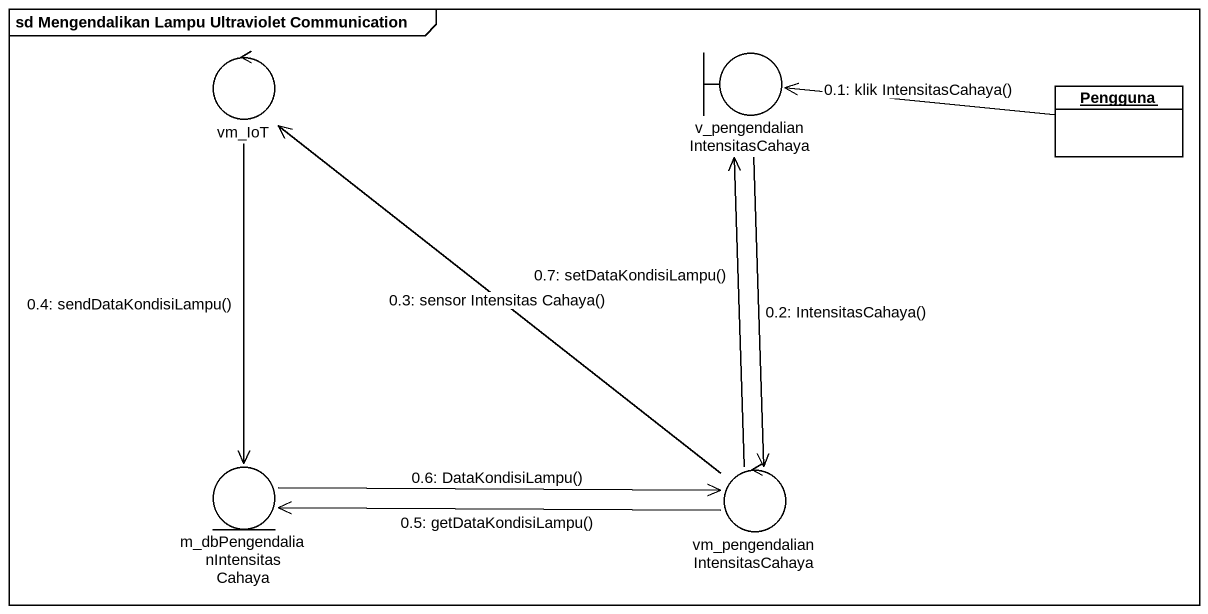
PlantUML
@startuml
mainframe sd Mengendalikan Lampu Ultraviolet Communication
allowmixing
hide circle
hide empty members
control vm_IoT
boundary "v_pengendalianIntensitasCahaya" as v_pengendalianIntensitasCaha
object Pengguna
entity "m_dbPengendalianIntensitasCahaya" as m_dbPengendalianIntensitasCa
control "vm_pengendalianIntensitasCahaya" as vm_pengendalianIntensitasCah
Pengguna -left-> v_pengendalianIntensitasCaha : 0.1: klik IntensitasCahaya()
v_pengendalianIntensitasCaha --> vm_pengendalianIntensitasCah : 0.2: IntensitasCahaya()
vm_pengendalianIntensitasCah -up-> vm_IoT : 0.3: sensor Intensitas Cahaya()
vm_IoT --> m_dbPengendalianIntensitasCa : 0.4: sendDataKondisiLampu()
vm_pengendalianIntensitasCah -left-> m_dbPengendalianIntensitasCa : 0.5: getDataKondisiLampu()
m_dbPengendalianIntensitasCa -right-> vm_pengendalianIntensitasCah : 0.6: DataKondisiLampu()
vm_pengendalianIntensitasCah -up-> v_pengendalianIntensitasCaha : 0.7: setDataKondisiLampu()
@enduml
